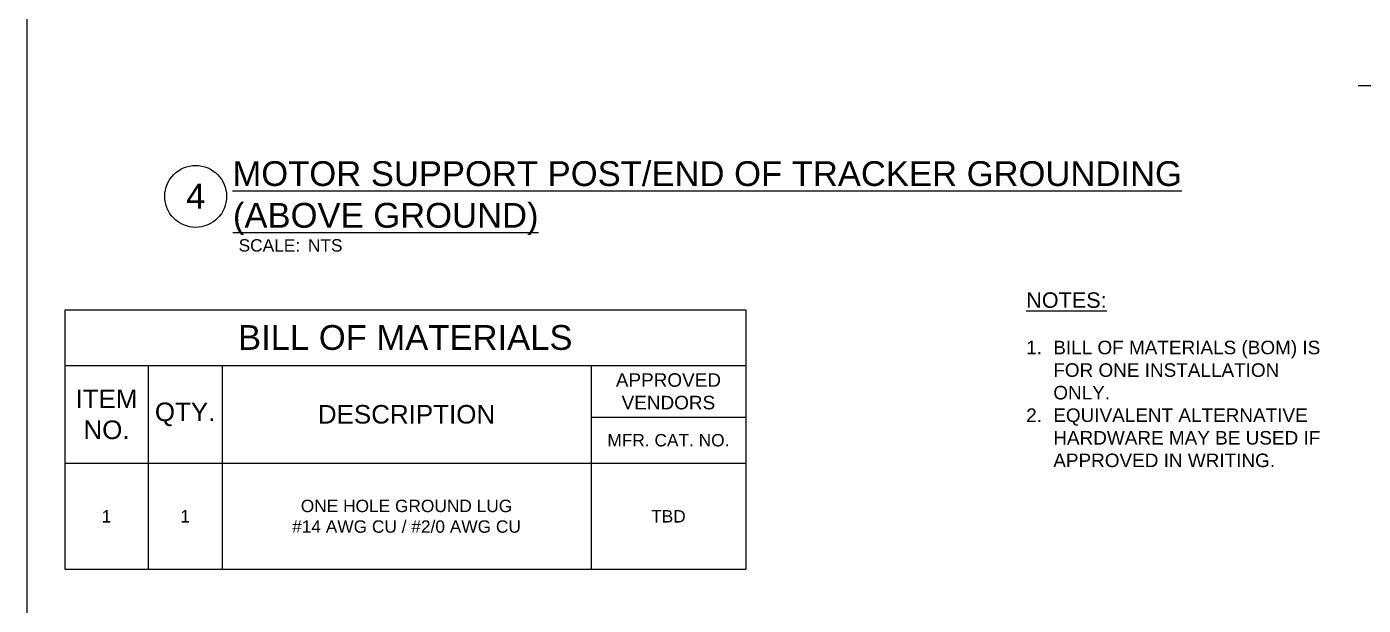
# Model space of a CAD drawing. Header units: feet. Extents: x 0.3 to 98.5, y -18.6 to 31.5.
# Drawn here: x 45.09 to 55.89, y -0.84 to 3.83 of the extents above; entities that cross this region are included whole.
import ezdxf
from ezdxf.enums import TextEntityAlignment as Align

# ---------------------------------------------------------------- set-up
doc = ezdxf.new("R2010")
doc.units = ezdxf.units.FT
doc.header["$MEASUREMENT"] = 0
for name, color, linetype in [('G-ANNO-TEXT', 1, 'Continuous'), ('G-ANNO-TEXT @ 1', 1, 'Continuous'), ('S-ERTH', 9, 'Continuous')]:
    doc.layers.add(name, color=color, linetype=linetype)
doc.layers.add('G-NPLT', color=67, linetype='Continuous', plot=False)
doc.styles.add('NEI-A', font='arial.ttf')

# ---------------------------------------------------------------- blocks, each defined once
blk = doc.blocks.new('*T30')
at = {"layer": 'G-ANNO-TEXT', "color": 0, "linetype": 'ByBlock', "lineweight": -2, "transparency": 16777216}
for p, q in [((0, 0), (5.5, 0)), ((0, 0), (0, -2.095)), ((5.5, 0), (5.5, -2.095)), ((0, -0.45), (5.5, -0.45)), ((0.674, -0.45), (0.674, -2.095)), ((1.27, -0.45), (1.27, -2.095)), ((4.25, -0.45), (4.25, -2.095)), ((4.25, -0.867), (5.5, -0.867)), ((0, -1.24), (5.5, -1.24)), ((0, -2.095), (5.5, -2.095))]:
    blk.add_line(p, q, dxfattribs=at)
at = {"layer": 'G-ANNO-TEXT', "color": 0, "transparency": 16777216, "attachment_point": 5, "style": 'NEI-A'}
for s, insert, char_height, width in [('BILL OF MATERIALS', (2.75, -0.225), 0.2, 5.38), ('APPROVED VENDORS', (4.875, -0.659), 0.10938, 1.13), ('ITEM\\PNO.', (0.337, -0.845), 0.15, 0.55437), ('QTY.', (0.972, -0.845), 0.15, 0.47587), ('DESCRIPTION', (2.76, -0.845), 0.15, 2.85976), ('MFR. CAT. NO.', (4.875, -1.054), 0.1, 1.13), ('1', (0.337, -1.668), 0.1, 0.55437), ('1', (0.972, -1.668), 0.1, 0.47587), ('ONE HOLE GROUND LUG^J#14 AWG CU / #2/0 AWG CU', (2.76, -1.668), 0.1, 2.85976), ('TBD', (4.875, -1.668), 0.1, 1.13)]:
    blk.add_mtext(s, dxfattribs=dict(at, insert=insert, char_height=char_height, width=width))
blk = doc.blocks.new('DETAIL_TITLE')
blk.add_circle((0.592, -0.513), 0.25)
at = {"style": 'NEI-A'}
blk.add_attdef('DETAIL_TITLE_001', (0.91, -0.485), '', height=0.2, dxfattribs=at)
at = {"style": 'NEI-A', "flags": 8}
blk.add_attdef('#', text='', height=0.2, dxfattribs=at).set_placement((0.592, -0.511), align=Align.MIDDLE_CENTER)
at = {"style": 'NEI-A'}
for tag, p in [('SCALE:', (0.939, -0.738)), ('1"_=_', (1.547, -0.738))]:
    blk.add_attdef(tag, text='', height=0.1, dxfattribs=at).set_placement(p, align=Align.BOTTOM_LEFT)

msp = doc.modelspace()

# ---------------------------------------------------------------- linework, layer by layer
at = {"layer": 'G-NPLT'}
msp.add_line((45.09242, 10.31345), (45.09242, -12.80943), dxfattribs=at)
at = {"layer": 'S-ERTH'}
msp.add_line((55.84462, 3.35561), (66.76526, 3.35561), dxfattribs=at)

# ---------------------------------------------------------------- block references
msp.add_blockref('*T30', (45.39951, 1.54505))
at = {"layer": 'G-ANNO-TEXT @ 1'}
ref = msp.add_blockref('DETAIL_TITLE', (45.86472, 2.97376), dxfattribs=at)
ref.add_attrib('#', '4', dxfattribs={"layer": '0', "height": 0.2, "style": 'NEI-A'}).set_placement((46.45692, 2.46286), align=Align.MIDDLE_CENTER)
ref.add_attrib('DETAIL_TITLE_001', '%%UMOTOR SUPPORT POST/END OF TRACKER GROUNDING', (46.75388, 2.54507), dxfattribs={"layer": '0', "height": 0.2, "style": 'NEI-A'})
ref.add_attrib('SCALE:', 'SCALE:', dxfattribs={"layer": '0', "height": 0.1, "style": 'NEI-A'}).set_placement((46.80337, 2.11541), align=Align.TOP_LEFT)
ref.add_attrib('1"_=_', 'NTS', dxfattribs={"layer": '0', "height": 0.1, "style": 'NEI-A'}).set_placement((47.36309, 2.11541), align=Align.TOP_LEFT)
ref.add_attrib('DETAIL_TITLE_002', '%%U(ABOVE GROUND)', (46.7577, 2.20819), dxfattribs={"layer": '0', "height": 0.2, "style": 'NEI-A'})

# ---------------------------------------------------------------- texts
at = {"layer": 'G-ANNO-TEXT', "insert": (53.16392, 1.68594), "char_height": 0.109375, "attachment_point": 1, "style": 'NEI-A'}
msp.add_mtext_dynamic_manual_height_columns('{\\H1.1429x;\\LNOTES:}\\P\\P\\pi-0.21875,l0.21875,t0.21875;1.^IBILL OF MATERIALS (BOM) IS FOR ONE INSTALLATION ONLY.\\P2.^IEQUIVALENT ALTERNATIVE HARDWARE MAY BE USED IF APPROVED IN WRITING.', width=2.5351883, gutter_width=0.9375, heights=[1.37891], dxfattribs=at)

doc.saveas('drawing.dxf')
